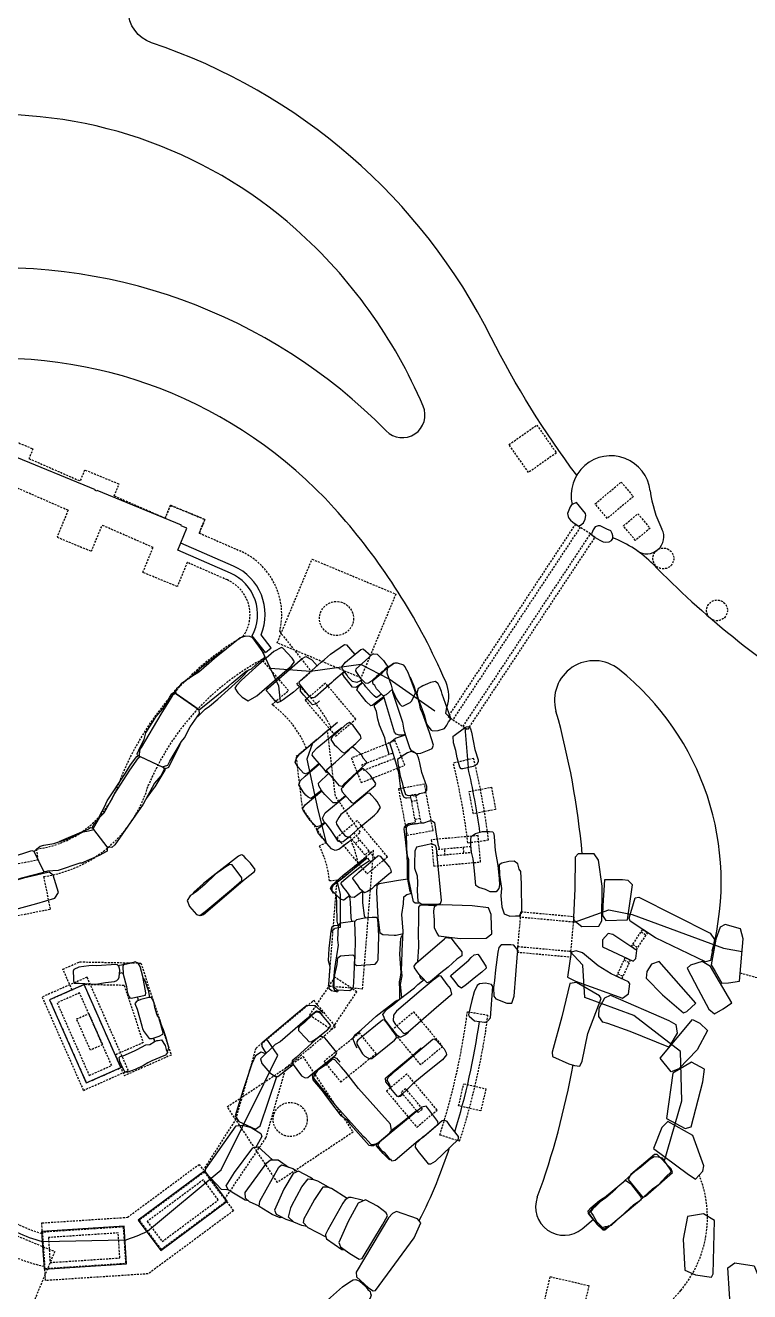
# Model space of a CAD drawing. Header units: feet. Extents: x -128 to 1593, y 35 to 1363.
# Drawn here: x 763.5 to 827.3, y 723.3 to 835 of the extents above; entities that cross this region are included whole.
import ezdxf

# ---------------------------------------------------------------- set-up
doc = ezdxf.new("R2010")
doc.units = ezdxf.units.FT
doc.header["$LTSCALE"] = 0.7
doc.header["$MEASUREMENT"] = 0
doc.linetypes.add('HIDDEN', pattern=[0.375, 0.25, -0.125])
for name, color, linetype in [('L-ARGILLITE PAVEMENT', 250, 'Continuous'), ('L-CURB', 250, 'Continuous'), ('L-FOUNDATION-PLAY', 250, 'HIDDEN'), ('L-FOUNDATION-SPREAD', 250, 'HIDDEN'), ('L-PVMT', 250, 'Continuous'), ('L-STONE', 250, 'Continuous'), ('L-WOOD', 250, 'Continuous')]:
    doc.layers.add(name, color=color, linetype=linetype)
doc.layers.add('L-NONPLOT', color=250, linetype='Continuous', plot=False)

msp = doc.modelspace()

# ---------------------------------------------------------------- linework, layer by layer
at = {"layer": 'L-ARGILLITE PAVEMENT'}
for points in [[(803.182324, 759.143887), (803.062393, 760.439789), (802.955309, 761.484672), (802.781625, 762.190503), (802.758109, 762.716169), (802.749593, 763.145285), (802.777568, 763.452123), (803.159556, 763.72689), (803.78186, 763.89663), (804.376263, 763.890422), (804.672403, 763.875528), (804.762483, 763.6889), (804.796757, 763.412118), (804.890961, 762.225636), (805.126767, 760.895452), (805.246727, 759.730438), (805.280961, 759.191913), (805.216539, 758.876489), (804.976154, 758.588885), (804.450415, 758.565082), (804.029863, 758.78161), (803.450518, 758.953044)], [(811.783174, 756.353224), (811.83027, 756.07954), (812.522385, 755.509234), (814.019506, 755.561635), (814.287812, 756.014318), (814.327851, 759.078497), (814.01106, 761.370363), (813.622359, 761.931121), (812.194785, 761.920891), (811.931649, 761.622926), (811.914848, 758.830451)], [(805.282365, 760.073485), (805.434415, 758.870365), (805.387124, 758.220509), (805.47702, 757.249011), (805.693183, 756.644308), (806.17505, 756.432463), (806.690189, 756.447646), (807.03137, 756.445551), (807.238812, 756.748124), (807.221206, 759.291405), (807.163465, 760.355137), (807.017672, 760.582421), (806.893346, 761.04563), (806.556653, 761.266398), (806.091195, 761.249051), (805.473009, 761.113255), (805.243463, 760.943738)], [(814.525527, 759.636068), (814.391551, 757.370184), (814.352411, 756.483763), (814.647616, 756.047628), (816.564461, 756.111381), (816.985052, 759.200181), (816.613658, 759.583653), (816.107902, 759.644415)], [(799.526127, 755.430198), (799.755574, 754.924734), (799.89058, 754.683026), (801.815418, 754.447987), (804.088232, 754.488767), (804.59363, 754.865743), (804.575171, 755.55005), (804.55113, 756.563545), (804.303215, 757.178724), (802.870428, 757.344195), (800.218918, 757.431938), (799.753344, 757.410748), (799.525655, 757.252195), (799.442147, 756.875068), (799.487284, 756.349506), (799.516648, 756.204439)], [(823.861936, 752.529497), (823.429416, 752.408136), (819.014111, 754.527108), (816.780568, 756.001214), (816.690334, 756.252361), (817.239621, 758.043351), (817.557211, 758.118195), (823.837337, 754.927827), (824.223295, 754.363462)], [(814.340778, 753.739242), (817.046127, 752.470185), (817.30001, 752.685258), (817.381416, 753.415182), (815.246593, 754.801584), (814.847724, 754.915605), (814.339596, 754.342986)], [(824.343435, 754.404525), (823.93743, 752.140546), (824.269029, 751.554467), (824.855721, 750.519201), (825.467049, 750.538722), (826.421677, 750.687557), (826.761772, 754.420875), (826.501587, 755.321293), (825.155577, 755.68909), (824.708108, 755.472938)], [(804.84204, 750.762841), (804.748142, 750.145751), (804.776539, 749.381883), (804.943694, 749.148185), (805.911464, 748.766628), (806.347799, 748.757274), (806.554537, 749.371705), (806.867866, 753.142183), (806.90733, 753.409951), (806.533594, 753.858342), (806.280767, 753.896285), (805.423045, 753.913635), (805.212304, 753.668907), (805.114366, 753.25569), (804.926472, 751.689826)], [(801.930876, 750.07976), (801.697853, 750.241447), (801.262288, 750.780595), (800.964126, 751.182554), (801.002756, 751.23931), (802.576381, 752.563195), (802.776873, 752.779406), (803.038948, 753.010109), (803.354102, 753.088704), (803.480866, 752.936617), (804.053063, 752.014406), (804.091689, 751.923877), (804.084418, 751.844175), (803.724523, 751.495118), (803.026485, 750.962384), (802.365896, 750.3995)], [(816.648899, 750.624457), (815.100988, 751.347572), (813.969368, 752.060361), (812.578899, 753.200263), (812.02109, 753.374796), (811.601649, 753.250028), (811.275999, 751.040017), (811.974895, 750.692925), (816.10588, 749.191079), (816.641904, 749.574838), (816.76016, 750.470774)], [(818.251405, 751.549486), (818.20566, 750.966623), (819.632673, 749.502611), (821.498803, 747.912005), (821.790997, 748.0233), (822.568535, 748.751509), (819.332954, 752.43806), (818.683306, 752.186007)], [(821.800777, 751.848686), (822.781067, 749.994076), (823.713791, 748.229752), (824.209716, 747.819985), (824.988698, 748.254287), (825.760055, 748.77754), (823.876157, 751.979039), (823.125808, 752.427276), (822.093033, 752.117054)], [(802.825997, 748.978225), (802.677153, 748.379071), (802.542773, 747.731489), (802.612434, 747.616784), (803.065343, 747.208205), (803.934738, 747.077676), (804.038436, 747.077725), (804.233925, 747.20612), (804.469378, 747.462836), (804.688411, 750.236744), (804.564123, 750.392321), (804.050453, 750.509516), (803.513815, 750.475807), (803.301304, 750.315971), (803.042866, 749.755027)], [(811.483476, 750.492699), (810.7781, 747.55646), (809.901782, 744.443781), (809.955764, 744.049331), (811.376221, 743.408318), (811.893211, 743.271617), (812.365175, 743.188936), (812.55621, 743.641127), (813.049105, 746.095846), (814.237925, 749.16724), (814.073924, 749.410448), (812.070012, 750.586854)], [(814.813885, 746.962576), (814.370627, 747.093087), (814.041301, 747.579425), (814.047797, 748.318493), (814.541955, 749.235783), (815.040849, 749.472277), (820.184184, 747.229741), (820.80946, 746.867812), (820.937906, 746.125694), (820.202173, 744.886214), (816.791933, 746.250013)], [(819.430103, 743.897344), (822.28867, 747.310481), (822.928692, 746.997609), (823.611895, 746.360972), (822.699034, 744.63866), (821.082184, 742.970413), (820.403745, 742.705132)], [(820.53918, 742.592792), (819.998289, 738.596519), (821.642346, 737.693243), (822.175095, 737.85867), (823.195378, 741.80771), (823.35532, 742.948003), (822.207727, 743.558074)], [(818.838838, 735.950264), (821.821983, 733.728385), (822.559908, 733.233955), (823.20426, 733.948762), (823.268637, 734.415597), (822.300496, 737.082028), (820.115801, 738.324338), (819.566035, 737.804715)], [(822.534791, 724.803537), (823.955046, 724.604161), (824.108029, 724.897688), (824.207864, 729.588676), (823.248818, 730.17671), (821.83039, 729.949423), (821.458998, 727.933181), (821.613315, 725.218348)], [(827.705804, 725.597375), (828.279586, 724.189838), (828.206762, 723.034214), (827.989426, 719.630367), (826.351385, 718.841981), (825.593814, 719.502363), (825.68352, 720.84652), (825.404788, 725.43124), (826.028998, 725.848575)]]:
    msp.add_lwpolyline(points, close=True, dxfattribs=at)
for points in [[(805.35839, 759.471925), (805.263544, 759.465895)], [(804.748142, 750.145751), (804.68164, 750.151003)]]:
    msp.add_lwpolyline(points, dxfattribs=at)
at = {"layer": 'L-CURB'}
msp.add_lwpolyline([(784.634106, 779.678892), (785.157576, 780.091716), (784.259851, 781.230053, 0.4086567932), (781.819931, 787.294246), (777.170289, 789.328259)], format="xyb", dxfattribs=at)
at = {"layer": 'L-FOUNDATION-PLAY'}
for p, q in [((797.493753, 766.560845), (797.985518, 766.651217)), ((798.295336, 765.040266), (797.803571, 764.949894)), ((792.565663, 762.843381), (792.949483, 763.163823)), ((793.791643, 762.15479), (793.407824, 761.834348)), ((800.479452, 761.841015), (800.434747, 762.339012)), ((802.063947, 762.493914), (802.108652, 761.995916)), ((797.116669, 742.506626), (795.325695, 741.011013)), ((799.775206, 739.323068), (797.116669, 742.506626)), ((795.325695, 741.011013), (797.984232, 737.827456)), ((797.000634, 741.215467), (796.616854, 740.894979)), ((796.616854, 740.894979), (798.100266, 739.118615)), ((798.484047, 739.439103), (797.000634, 741.215467)), ((797.984232, 737.827456), (799.775206, 739.323068)), ((798.100266, 739.118615), (798.484047, 739.439103))]:
    msp.add_line(p, q, dxfattribs=at)
for points in [[(816.004432, 794.708447), (817.073804, 793.43008), (814.772744, 791.50521), (813.703372, 792.783577)], [(818.543231, 790.635933), (817.265095, 789.566284), (816.195447, 790.844419), (817.473582, 791.914068)], [(788.149971, 775.46774), (790.827204, 772.299889), (792.609342, 773.806019), (789.932109, 776.973871)], [(796.065378, 771.9061), (792.212664, 770.370049), (793.076801, 768.202629), (796.929514, 769.73868)], [(796.368794, 767.647869), (797.118453, 763.568547), (799.413356, 763.990282), (798.663698, 768.069604)], [(797.407881, 767.074844), (797.863879, 764.572682), (798.355644, 764.663054), (797.899646, 767.165216)], [(802.968455, 765.460671), (802.592353, 767.42499), (804.556671, 767.801092), (804.932773, 765.836773)], [(790.94412, 763.350628), (793.602267, 760.166746), (795.393424, 761.66214), (792.735276, 764.846022)], [(792.063521, 763.447153), (793.925121, 761.212887), (794.302345, 761.541242), (792.447341, 763.767595)], [(803.392963, 763.53377), (799.261942, 763.16293), (799.470565, 760.838942), (803.601586, 761.209782)], [(802.765197, 762.557727), (799.730725, 762.282637), (799.77543, 761.78464), (802.813719, 762.060074)], [(818.312831, 754.990882), (817.300567, 753.462343), (816.883693, 753.738415), (817.895957, 755.266954)], [(816.816911, 752.569486), (816.040955, 750.908461), (815.587948, 751.120086), (816.363905, 752.78111)], [(790.750979, 751.053167), (788.534326, 747.721374), (790.476998, 746.428907), (792.693651, 749.7607)], [(769.067038, 747.834903), (770.280077, 745.091085), (769.213037, 744.619348), (767.999998, 747.363166)], [(797.695351, 747.995614), (800.256398, 744.922987), (798.336006, 743.322332), (795.774959, 746.39496)], [(792.932034, 746.128148), (789.811112, 743.623305), (791.271613, 741.803585), (794.392536, 744.308429)], [(801.670042, 739.70897), (802.124651, 741.656617), (804.072298, 741.202008), (803.617689, 739.254361)], [(808.951031, 721.230987), (809.739806, 724.640948), (813.149767, 723.852172), (812.360992, 720.442211)]]:
    msp.add_lwpolyline(points, close=True, dxfattribs=at)
for points in [[(793.105184, 769.758864), (795.883674, 770.826637)], [(793.284546, 769.292142), (796.053174, 770.356125)], [(817.757921, 755.058517), (818.174795, 754.782445)], [(817.021729, 753.946852), (817.438603, 753.67078)], [(816.258092, 752.554607), (816.711099, 752.342982)], [(815.69376, 751.346589), (816.146767, 751.134965)]]:
    msp.add_lwpolyline(points, dxfattribs=at)
for centre in [(819.711831, 787.976149), (824.441404, 783.395518)]:
    msp.add_circle(centre, 0.916667, dxfattribs=at)
at = {"layer": 'L-FOUNDATION-SPREAD'}
for p, q in [((811.968464, 791.006842), (800.738126, 774.026472)), ((812.385506, 790.731022), (801.155168, 773.750652)), ((813.288142, 790.131977), (812.385506, 790.731022)), ((802.058755, 773.153045), (813.288142, 790.131977)), ((802.475797, 772.877225), (813.705184, 789.856158)), ((801.155165, 773.750654), (802.058755, 773.153045)), ((802.992325, 770.331679), (801.203617, 769.928281)), ((802.4864, 762.908022), (804.303795, 763.15007)), ((764.454294, 762.351731), (764.562665, 761.408547)), ((806.821869, 753.261213), (811.540173, 752.832822)), ((766.791634, 751.749101), (768.261833, 752.399074)), ((767.600327, 749.919889), (766.791634, 751.749101)), ((768.261833, 752.399074), (773.655017, 752.29595)), ((826.489373, 751.430673), (830.848471, 750.218371)), ((768.66591, 750.390982), (767.600327, 749.919889)), ((772.199972, 750.323406), (768.66591, 750.390982)), ((771.90068, 743.074134), (768.66591, 750.390982)), ((802.441605, 748.008011), (804.251853, 747.71107)), ((801.757149, 736.585044), (800.006689, 737.130392))]:
    msp.add_line(p, q, dxfattribs=at)
for points in [[(806.106973, 798.012007), (808.56161, 799.736755), (810.286358, 797.282118), (807.831721, 795.55737)], [(793.056114, 777.447219), (785.672276, 780.526007), (788.751065, 787.909845), (796.134902, 784.831056)], [(768.596864, 741.066837), (772.560157, 742.819004), (768.92104, 751.050458), (764.957747, 749.298291)], [(771.90068, 743.074134), (768.66591, 750.390982), (765.617223, 749.043161), (768.851994, 741.726313)], [(771.08877, 743.261873), (768.258346, 749.664115), (766.2767, 748.788031), (769.107124, 742.385789)], [(792.368516, 737.382058), (785.702652, 732.958682), (781.279276, 739.624546), (787.94514, 744.047922)], [(775.428971, 727.038046), (781.187926, 731.30367), (779.278316, 733.881807), (773.51936, 729.616183)], [(775.533157, 727.737435), (780.488537, 731.407856), (779.17413, 733.182418), (774.21875, 729.511997)], [(762.986852, 719.473913), (755.603015, 722.552702), (758.681803, 729.93654), (766.065641, 726.857751)], [(765.189027, 725.357572), (772.34044, 725.82491), (772.131224, 729.026414), (764.979811, 728.559076)], [(765.655358, 725.889112), (771.808899, 726.29124), (771.664893, 728.494873), (765.511352, 728.092745)]]:
    msp.add_lwpolyline(points, close=True, dxfattribs=at)
for points in [[(760.494052, 797.373956), (761.116895, 798.888648), (764.151215, 797.640935), (763.796937, 796.779364)], [(763.796937, 796.779364), (768.30677, 794.806512)], [(771.313325, 793.491277), (771.737016, 794.521652), (768.702695, 795.769365), (768.30677, 794.806512)], [(767.241659, 792.216264), (762.731826, 794.189116)], [(771.313325, 793.491277), (775.802057, 791.527656)], [(767.241659, 792.216264), (766.269654, 789.85244), (769.303974, 788.604727), (770.248215, 790.901029)], [(778.808612, 790.212421), (779.30152, 791.411125), (776.2672, 792.658838), (775.802057, 791.527656)], [(775.802057, 791.527656), (776.2672, 792.658838), (779.30152, 791.411125), (778.808612, 790.212421)], [(774.736946, 788.937408), (770.248215, 790.901029)], [(811.968476, 791.00686), (812.385503, 790.731024)], [(813.288188, 790.132047), (813.705215, 789.856211)], [(777.743502, 787.622173), (776.868479, 785.494201), (773.834159, 786.741914), (774.736946, 788.937408)], [(786.668653, 776.318293), (784.33214, 779.072292)], [(787.365562, 776.89917), (788.679496, 777.994339)], [(785.205185, 775.098488), (786.668653, 776.318293)], [(800.738126, 774.026472), (801.155153, 773.750635)], [(790.43695, 773.063512), (787.363426, 770.501717)], [(793.005045, 763.837697), (790.807699, 767.003595), (790.10886, 772.790048)], [(802.058767, 773.153063), (802.475794, 772.877227)], [(789.996807, 762.91048), (787.918614, 765.904704), (787.363426, 770.501717)], [(792.179049, 763.149226), (793.005045, 763.837697)], [(789.996807, 762.91048), (789.400893, 762.611596)], [(790.950551, 759.554103), (794.173127, 762.240132)], [(793.202247, 750.005199), (794.173127, 762.240132)], [(765.091768, 759.914136), (765.667501, 757.025309), (761.581196, 756.210923), (760.698798, 760.638493), (764.562665, 761.408547)], [(790.211648, 750.242512), (790.950551, 759.554103)], [(791.0037, 759.601129), (790.282977, 759.533677)], [(811.570139, 753.330412), (811.803493, 755.900575), (807.101465, 756.330103), (806.867086, 753.759164), (811.570296, 753.332143)], [(807.101465, 756.330103), (807.146683, 756.828054), (811.848711, 756.398526)], [(811.803493, 755.900575), (811.848711, 756.398526)], [(806.867086, 753.759164), (806.821869, 753.261213)], [(811.570296, 753.332143), (811.525078, 752.834192)], [(773.655017, 752.29595), (776.333092, 744.182446), (772.205025, 742.357432)], [(772.199972, 750.323406), (773.865287, 745.278166), (771.396333, 744.186644)], [(793.202247, 750.005199), (790.211648, 750.242512)], [(782.050479, 738.556882), (783.811547, 744.781265), (788.88609, 749.010916)], [(788.88609, 749.010916), (790.808418, 746.704594)], [(784.695173, 736.884846), (786.445483, 743.071209), (790.807617, 746.704268)], [(771.406796, 744.19127), (772.205025, 742.357432)], [(782.050479, 738.556882), (779.155753, 734.047277)], [(781.056456, 731.481166), (784.699757, 736.901048)], [(764.988786, 728.421747), (764.926149, 729.380241), (772.485145, 729.874215), (778.788512, 734.543083), (779.155753, 734.047277)], [(781.056456, 731.481166), (781.82033, 730.449871), (774.312721, 724.88903), (765.258312, 724.297333)], [(765.258312, 724.297333), (765.177171, 725.538999)]]:
    msp.add_lwpolyline(points, dxfattribs=at)
for points in [[(778.808612, 790.212421), (782.407746, 788.637959, -0.3664325587), (785.897487, 781.521993), (788.679496, 777.994339)], [(782.670123, 781.092673, 0.4752139394), (781.285551, 786.072683), (777.743502, 787.622173)], [(815.890898, 718.904122, -0.2496539515), (817.080277, 720.360136, 0.0521486942), (819.087841, 721.458959, 0.0667228005), (821.249945, 723.426232, 0.1792212852), (823.596288, 729.963661)]]:
    msp.add_lwpolyline(points, format="xyb", dxfattribs=at)
for centre in [(790.903611, 782.678594, 5), (786.823857, 738.503355, 5)]:
    msp.add_circle(centre, 1.5, dxfattribs=at)
for centre, radius, start, end in [((795.566225, 759.059157), 25.530086, 120.34021595, 157.76810292), ((794.855722, 759.4971), 22.207081, 118.25271973, 158.09159568), ((779.666226, 767.586428), 12.083333, 26.95405947, 50.41766252), ((779.666226, 767.586428), 9.333333, 23.06780855, 53.59707908), ((742.844612, 755.637252), 60.083333, 6.95047859, 13.75988462), ((742.844612, 755.637252), 61.916667, 6.96930363, 13.72876457), ((763.447845, 771.111102), 8.817002, 276.55452295, 344.25547643), ((763.447845, 771.111102), 11.317002, 278.35241525, 344.25547643), ((781.654018, 758.726105), 11.416667, 12.05897581, 22.79447164), ((781.654018, 758.726105), 8.666667, 5.34665671, 26.63632194), ((742.844612, 755.637252), 60.083333, 342.06006106, 352.70502238), ((742.844612, 755.637252), 61.916667, 342.0788862, 352.64517298), ((813.596797, 729.862793), 10, 0.57794177, 21.86158189), ((768.399246, 740.274167), 12.333333, 231.0361606, 253.94715501), ((768.399246, 740.274167), 15.083333, 240.03031826, 257.66552264)]:
    msp.add_arc(centre, radius, start, end, dxfattribs=at)
at = {"layer": 'L-NONPLOT'}
for points in [[(784.366461, 779.795791), (785.779644, 776.734989), (785.953455, 775.362722)], [(799.584951, 774.495721), (795.535743, 777.337914), (793.048217, 778.618131), (788.61723, 777.996393), (785.073053, 778.26539)], [(800.955368, 773.882794), (800.533057, 774.289507), (800.629086, 774.853651)], [(802.207101, 773.05488), (802.497779, 769.531932)], [(788.789191, 771.681731), (788.290718, 770.283248), (789.263703, 765.804982), (789.996807, 762.91048)], [(790.389204, 754.981367), (790.797317, 755.372802), (791.258809, 755.446264), (791.268526, 758.34387), (790.950551, 759.554103)], [(811.887744, 755.894147), (814.907453, 756.979691), (816.979376, 756.568867), (825.018317, 753.612918), (826.660685, 753.311208)], [(811.446849, 753.378732), (812.609972, 752.100948)], [(819.783557, 734.77942), (821.330813, 740.148768), (821.230233, 744.500036), (817.126494, 747.681826), (812.79132, 749.249634), (812.609972, 752.100948)], [(774.230886, 728.655562), (780.730258, 734.057155), (784.489788, 741.658989), (785.731218, 744.169182), (784.770374, 745.594068)], [(816.619679, 733.203407), (817.65743, 731.924241), (817.907969, 731.610989), (818.12641, 731.741079), (820.512523, 733.832041), (820.391351, 734.139841), (819.175764, 735.418999), (818.946728, 735.416614), (816.836251, 733.657522), (816.619679, 733.203407)], [(813.134515, 730.19991), (813.837237, 729.283981), (814.385757, 728.761142), (814.551903, 728.76683), (817.784415, 731.461141), (817.74619, 731.666463), (816.94929, 732.747888), (816.367834, 733.126571), (813.527454, 730.759103), (813.167947, 730.336116), (813.134515, 730.19991)], [(772.208444, 727.844766), (765.034836, 727.717068)]]:
    msp.add_lwpolyline(points, dxfattribs=at)
at = {"layer": 'L-PVMT'}
msp.add_line((812.554072, 728.870403), (813.547085, 729.697213), dxfattribs=at)
for points in [[(812.07484, 795.311842, -0.0447654232), (804.546366, 807.465273, 0.1980654562), (774.602173, 833.443509, -0.7239205302), (774.635987, 839.143342, 0.2803899143), (842.602873, 917.83627, 0.2396183856), (830.365168, 956.746506, -0.2798000041), (825.643984, 976.96134)], [(800.629086, 774.853651, 0.1888864352), (800.556621, 777.041005, 0.007927008), (799.828827, 778.660527, 0.0740365946), (790.707194, 792.402465, 0.2394344145), (756.887248, 805.402245, 0.150212501), (729.841126, 793.927608, 0.183419218), (720.164095, 776.568345)], [(784.634106, 779.678892), (783.481288, 781.140693, 0.4367642076), (781.552741, 786.683465), (776.913292, 788.713018)], [(772.084778, 751.375144, 0.3495889757), (771.780114, 751.363881)], [(773.424629, 748.985216, 0.2948822899), (773.308847, 749.297206)], [(774.858144, 745.35463, 0.3269112327), (774.737844, 745.679645)]]:
    msp.add_lwpolyline(points, format="xyb", dxfattribs=at)
for points in [[(776.913292, 788.713018), (777.708508, 790.646907), (777.218969, 790.848205), (777.240439, 790.900418), (769.806354, 793.957316), (769.784884, 793.905103), (769.644802, 793.962705), (769.666272, 794.014918), (762.232187, 797.071815), (762.220069, 797.042294), (762.053163, 797.110925), (762.04383, 797.088227), (761.792589, 797.191537), (761.79202, 797.412611), (753.506271, 797.400729), (753.50644, 797.334823), (753.481834, 797.33476), (753.48706, 795.305235)], [(807.101465, 756.330103), (807.123903, 756.580518)], [(811.803584, 755.900567), (811.821479, 756.130625)], [(806.867086, 753.759164), (806.840975, 753.48956)], [(811.569342, 753.330486), (811.559963, 753.229741)]]:
    msp.add_lwpolyline(points, dxfattribs=at)
for centre, radius, start, end in [((760.729222, 787.129938), 40, 48.34515081, 94.26480581), ((758.070654, 784.141289), 44, 23.10273634, 48.34515081), ((761.001945, 765.614442), 48, 44.43799814, 95.90431367), ((796.70237, 800.621293), 2, 224.43799814, 23.10273634), ((815.08411, 793.524584), 3.5, 6.85056585, 193.01985855), ((828.487729, 795.134868), 10, 186.85056591, 207.16496255), ((811.65606, 780.467078), 10, 44.32140031, 68.90968862), ((818.256228, 789.884497), 1.5, 234.9754338, 27.16496255), ((876.117451, 843.446493), 80.120351, 224.33529383, 237.90369897), ((813.621159, 775.459726), 3.5, 51.32741133, 195.64603017), ((800.81134, 759.454772), 24, 345.32703119, 51.32741132), ((742.844612, 755.637252), 70, 5.15232216, 15.64603017), ((742.844612, 755.637252), 61.25, 7.68852049, 13.1118012), ((742.844612, 755.637252), 61.25, 342.69581089, 352.02800068), ((742.844612, 755.637252), 70, 339.95864219, 349.85657158), ((742.844612, 755.637252), 61.25, 338.17441087, 341.3283039), ((767.213009, 745.877962), 35, 332.2467436, 338.17441087), ((810.95441, 730.791622), 2.5, 159.95864219, 309.78172244), ((768.399246, 740.274167), 13, 233.52009833, 254.70995234), ((768.399246, 740.274167), 13, 287.32177651, 296.37338606)]:
    msp.add_arc(centre, radius, start, end, dxfattribs=at)
at = {"layer": 'L-STONE'}
for points in [[(812.860091, 791.923024), (812.061259, 792.891741), (811.725949, 792.770625), (811.604753, 792.689881), (811.495677, 792.520318), (811.269443, 791.930884), (811.334082, 791.668466), (811.382559, 791.5312), (811.53457, 791.355254), (811.737769, 791.16445), (812.120933, 790.894932), (812.210155, 790.848236), (812.420419, 790.907044), (812.663509, 791.106978), (812.81864, 791.423495), (812.876815, 791.759392)], [(813.387203, 790.157697), (813.44687, 790.026652), (813.694368, 789.805459), (814.123589, 789.594997), (814.405869, 789.430454), (814.650385, 789.406419), (814.934987, 789.450483), (815.151444, 789.566652), (815.255664, 789.726885), (815.251656, 789.959223), (815.21558, 790.159515), (815.087308, 790.395859), (814.742581, 790.564103), (814.390036, 790.738639), (814.137766, 790.841508), (813.96646, 790.842587), (813.697893, 790.754459), (813.514282, 790.499026), (813.457684, 790.35882)], [(778.791989, 774.619095), (781.372351, 776.695963), (781.674603, 776.972369), (782.932858, 778.032484), (783.414968, 778.239096), (784.082432, 778.854719), (784.591928, 779.277983), (784.486975, 779.629227), (783.523317, 780.961105), (783.258422, 781.104489), (782.922734, 781.123159), (782.408785, 780.975578), (780.163538, 779.135649), (779.652084, 778.696909), (778.761884, 777.93635), (778.147958, 777.557671), (777.225027, 776.911289), (777.019554, 776.654156), (776.792917, 776.478293), (776.74043, 776.311945), (776.704515, 776.214281), (776.78564, 776.034657)], [(782.52023, 777.2319), (782.09762, 776.770656), (781.932409, 776.523954), (782.204737, 776.11873), (782.575724, 775.752135), (783.105439, 775.430654), (783.881933, 775.85987), (786.554831, 778.174928), (786.919378, 778.485931), (787.189683, 778.84204), (786.994568, 779.180813), (786.186422, 780.048067), (786.051327, 780.131649), (785.383899, 779.778532), (783.779452, 778.390464)], [(795.004776, 778.040637), (794.930607, 777.994864), (794.604772, 777.715523), (794.419168, 777.571342), (793.901471, 777.090416), (793.721138, 776.979007), (793.6055, 776.931767), (793.46301, 776.987761), (793.043142, 777.390687), (792.682138, 777.904807), (792.604853, 778.064132), (792.624378, 778.251296), (793.472057, 778.984966), (794.103745, 779.557758), (794.201045, 779.571796), (794.495296, 779.544719), (795.035339, 778.966896), (795.275239, 778.630898), (795.381443, 778.553225), (795.404575, 778.497026), (795.387162, 778.436148), (795.257351, 778.304542)], [(795.851398, 776.317007), (795.94487, 776.082369), (796.16513, 775.626108), (796.296455, 775.401741), (796.494841, 775.121976), (796.626189, 774.98108), (796.741151, 774.951713), (796.870484, 774.99692), (797.406981, 775.263257), (797.545237, 775.406318), (797.868334, 776.120742), (797.77669, 776.406006), (797.212583, 777.926157), (797.109291, 778.125208), (796.923237, 778.456988), (796.829516, 778.55274), (796.293077, 778.745465), (796.057691, 778.743997), (795.931109, 778.687173), (795.379511, 778.276114), (795.347965, 777.888151), (795.723522, 776.787677)], [(798.456755, 774.648775), (798.638586, 774.170751), (798.846264, 773.403754), (798.929508, 773.229594), (799.03571, 773.09541), (799.237476, 772.840483), (799.381455, 772.768943), (799.860128, 772.798632), (800.422477, 772.97094), (800.627267, 773.26395), (800.765247, 773.55865), (800.941463, 773.763591), (800.962498, 773.94391), (800.209261, 775.999182), (800.145033, 776.23204), (799.995054, 776.66982), (799.866832, 776.928404), (799.621965, 777.127413), (799.20168, 777.023895), (798.932389, 776.908959), (798.499793, 776.752069), (798.358828, 776.640499), (798.110661, 776.511046), (797.977404, 776.100061), (798.076867, 775.686281)], [(775.550414, 769.585156), (776.05019, 769.756975), (776.216798, 770.10149), (777.256735, 771.820056), (777.4947, 772.161805), (778.008619, 773.123889), (778.843018, 774.288041), (778.791989, 774.619095), (776.78564, 776.034657), (776.641961, 776.066902), (776.413637, 775.862223), (776.022425, 775.183608), (775.410482, 774.254061), (773.684273, 771.291138), (773.559478, 771.143391), (773.511825, 770.714591), (773.522967, 770.559855), (773.60778, 770.513613)], [(790.415876, 772.022139), (790.703584, 771.552583), (790.94009, 771.367223), (791.349931, 770.957497), (791.560912, 770.819168), (791.661711, 770.862197), (792.606676, 771.663497), (792.835189, 771.881284), (793.074537, 772.130321), (793.00737, 772.374869), (792.37183, 773.252157), (792.178335, 773.41873), (792.043924, 773.497952), (791.810055, 773.38498), (790.539943, 772.274881)], [(803.283603, 769.789792), (802.959143, 769.630759), (802.041713, 769.434239), (801.9069, 769.42213), (801.774299, 769.567845), (801.533315, 770.391899), (801.428207, 771.039561), (801.216783, 771.721163), (801.201544, 772.287752), (801.268411, 772.354634), (802.194695, 773.048715), (802.360214, 773.130972), (802.581619, 773.159553), (802.714212, 772.94698), (802.801842, 772.641246), (803.107377, 771.124577), (803.394378, 770.205194), (803.382294, 770.072586)], [(769.510941, 764.083495), (769.496903, 764.202074), (770.05724, 765.164611), (770.43079, 765.550394), (771.372671, 767.252215), (772.680369, 769.31234), (773.446541, 770.404799), (773.60778, 770.513613), (775.667098, 769.529388), (775.714879, 769.381037), (775.421187, 768.799607), (774.857835, 768.149692), (773.869266, 766.302141), (771.378538, 762.719236), (771.101654, 762.488683), (770.852684, 762.516113), (770.684234, 762.529119)], [(793.035547, 769.464034), (791.561309, 768.075143), (791.479159, 767.995243), (791.362097, 767.874796), (791.160718, 767.924231), (790.715244, 768.44498), (790.03466, 769.261513), (790.061652, 769.352636), (790.814543, 770.014477), (791.950043, 771.040974), (792.157111, 771.259317), (792.358538, 771.347153), (792.509284, 771.221193), (793.065029, 770.677999), (793.260747, 770.36081), (793.513859, 770.057138), (793.544205, 769.910878)], [(796.321346, 769.917848), (796.331728, 769.732073), (796.460617, 769.132298), (796.513172, 768.774808), (796.680887, 768.212344), (796.744433, 767.908589), (796.872661, 767.513859), (796.998404, 767.171165), (797.213355, 767.060495), (797.56353, 767.086466), (797.718141, 767.048133), (797.927624, 767.077812), (798.23364, 767.232564), (798.649303, 767.322633), (798.759011, 767.391778), (798.875285, 767.533286), (798.880815, 767.861152), (798.422628, 769.106725), (798.245118, 769.962005), (798.193588, 770.197738), (798.091885, 770.475571), (797.980208, 770.708733), (797.814244, 770.840196), (797.475698, 770.953728), (797.152144, 770.84064), (796.685696, 770.534933), (796.561739, 770.442762), (796.295084, 770.230364)], [(791.582702, 767.952998), (791.428511, 767.767301), (791.323841, 767.645755), (791.405931, 767.382517), (792.073029, 766.62335), (792.196775, 766.474886), (792.371182, 766.402969), (792.427426, 766.404099), (793.986057, 767.691795), (794.297776, 767.963043), (794.382181, 768.136323), (793.901863, 768.822439), (793.638622, 769.083366), (793.277502, 769.434246), (793.189723, 769.429707), (792.59105, 768.953586)], [(791.287843, 763.951051), (791.361475, 763.871139), (791.604004, 763.571736), (791.735339, 763.490473), (791.845826, 763.434222), (792.071006, 763.452373), (793.055994, 764.322812), (794.246724, 765.336485), (794.416329, 765.506104), (794.52407, 765.588848), (794.778523, 766.012861), (794.488106, 766.547841), (794.346363, 766.726383), (793.973893, 767.122347), (793.869663, 767.247397), (793.613221, 767.266753), (791.883796, 765.839407), (791.290863, 765.380506), (791.114991, 765.142099), (790.86634, 764.712473), (790.903857, 764.531818)], [(798.0088, 758.676167), (798.081473, 757.760366), (798.151675, 757.67614), (798.425496, 757.47613), (799.515672, 757.47478), (799.758638, 757.499941), (800.071232, 757.545995), (800.157282, 757.804622), (799.778932, 761.757465), (799.715328, 762.436892), (799.638116, 762.658035), (799.289319, 762.794683), (798.783725, 762.694454), (797.958598, 762.506317), (797.809287, 762.149904), (797.775755, 761.033512), (797.791465, 760.671903), (798.000257, 759.9716), (798.042283, 759.364278)], [(765.08972, 760.401975), (765.086772, 760.271825), (763.133865, 759.766724), (760.931054, 759.073488), (760.85281, 759.200264), (760.466381, 759.860141), (760.161077, 760.49084), (760.541371, 761.020548), (761.317311, 761.404265), (762.16359, 761.611851), (764.053405, 762.212427), (764.221986, 762.168859)], [(795.520433, 760.137433), (794.235724, 759.045409), (794.013588, 758.85318), (793.629257, 758.617748), (793.36188, 758.479797), (793.002691, 758.817291), (792.821043, 759.111698), (792.337992, 759.742205), (792.356104, 759.81392), (792.879727, 760.30698), (794.539762, 761.747225), (794.609373, 761.791092), (794.748601, 761.709012), (795.568581, 760.750748), (795.661123, 760.580215), (795.709139, 760.34426), (795.653415, 760.241196)], [(780.246417, 760.136336), (779.284745, 759.223727), (778.528006, 758.565207), (778.019083, 758.226104), (777.735634, 757.800014), (777.935997, 757.286292), (778.551471, 756.563777), (778.865663, 756.487594), (779.325301, 756.842075), (781.634874, 758.794103), (781.880729, 758.999024), (782.555979, 759.57806), (782.547799, 759.821073), (781.709957, 760.942643), (781.490993, 760.975459), (781.240057, 760.847661)], [(794.574286, 752.581677), (794.62705, 754.720696), (794.549649, 756.180922), (794.390213, 756.316183), (794.052978, 756.31492), (793.365875, 756.243545), (792.680889, 756.095627), (792.49504, 755.940721), (792.543993, 754.223504), (792.515042, 753.054431), (792.491404, 752.236558), (792.664411, 752.070558), (794.297923, 752.201229), (794.479598, 752.407668)], [(800.114463, 751.44642), (799.197377, 750.670447), (798.903486, 750.564419), (798.463897, 751.008432), (798.187156, 751.298759), (797.785168, 751.878312), (797.747594, 752.020657), (797.9242, 752.295213), (800.417976, 754.431672), (800.547863, 754.539934), (801.015991, 754.478614), (801.258547, 754.159793), (801.942969, 753.283082), (801.961136, 752.927741), (801.523685, 752.632589), (800.733035, 751.927269)], [(790.688531, 750.172123), (790.701218, 750.929826), (790.752793, 751.260288), (790.952582, 752.17821), (791.035127, 752.740679), (791.251506, 752.922516), (792.351366, 753.010785), (792.477047, 752.882726), (792.425013, 751.193459), (792.387894, 750.152892), (792.320868, 750.022285), (792.089251, 749.855107), (790.979109, 749.910862)], [(767.714575, 750.955714), (767.714473, 750.732135), (767.789979, 750.526339), (768.233761, 750.512344), (769.702031, 750.421334), (770.54903, 750.580271), (771.327091, 750.672154), (771.543316, 750.746814), (771.700514, 750.901615), (771.760544, 751.062232), (771.799379, 751.660828), (771.772014, 751.820371), (771.706912, 752.025231), (771.571911, 752.152645), (771.446315, 752.153526), (769.782575, 752.052817), (769.408676, 752.086673), (769.081025, 752.053498), (768.180206, 751.936082), (767.753377, 751.733876), (767.686294, 751.572397)], [(772.141075, 752.137279), (772.070219, 751.985929), (772.086495, 751.303103), (772.382448, 750.230528), (772.446514, 749.757793), (772.570609, 749.402271), (772.690053, 749.224542), (772.817998, 749.197324), (774.077673, 749.453653), (774.107817, 749.670012), (773.821148, 751.104354), (773.611495, 751.999514), (773.433405, 752.290347), (773.163644, 752.3938), (772.826473, 752.299517)], [(796.205116, 748.042068), (795.942716, 747.701223), (795.902745, 747.185252), (796.109857, 746.886725), (796.480979, 746.473414), (796.784023, 746.151585), (796.877307, 746.095812), (797.190719, 746.20039), (799.486368, 748.200859), (800.964663, 749.464518), (801.077693, 749.558729), (800.961335, 750.053565), (800.661706, 750.413046), (800.128882, 751.14308), (799.950781, 751.168688), (799.432163, 750.78074), (798.37011, 749.916232)], [(773.304818, 748.931427), (773.139522, 748.717321), (773.335658, 748.241455), (773.748461, 746.772487), (773.805691, 746.486197), (773.953036, 746.217774), (774.399804, 745.635919), (774.645789, 745.650113), (775.278609, 745.85313), (775.592209, 746.038171), (775.62134, 746.129248), (775.240434, 747.491225), (775.098703, 747.707068), (774.882884, 748.366915), (774.839791, 748.750855), (774.699969, 749.101895), (774.59484, 749.262365), (774.349815, 749.258522), (773.65221, 749.087388)], [(788.11124, 747.077919), (787.622284, 746.670371), (787.545723, 746.581461), (787.544456, 746.341981), (788.240633, 745.642326), (788.462814, 745.375764), (788.671449, 745.336336), (789.136922, 745.63647), (790.148191, 746.441721), (790.399588, 746.765729), (790.253937, 746.970593), (789.512777, 747.841963), (789.290574, 747.957904), (789.096617, 747.974526), (788.829906, 747.752221)], [(793.078955, 745.730657), (792.796298, 745.495062), (792.705254, 745.343007), (792.697742, 745.130011), (793.209312, 744.294188), (793.404117, 744.086599), (793.656736, 743.927197), (793.856896, 743.843769), (794.020721, 743.882375), (796.006866, 745.483439), (796.198545, 745.6976), (796.165378, 745.920236), (795.609905, 746.665052), (795.373384, 747.001077), (795.133617, 747.301774), (794.964474, 747.269604), (794.797444, 747.130384)], [(772.437368, 742.657065), (772.260844, 742.713402), (772.184428, 742.8162), (772.076167, 743.012672), (771.792374, 743.608543), (771.749661, 743.970644), (771.837948, 744.053484), (772.090938, 744.116365), (773.093793, 744.545294), (773.333138, 744.680054), (774.100313, 745.069767), (774.453385, 745.123591), (774.841984, 745.345748), (775.067294, 745.469592), (775.171406, 745.472335), (775.465319, 745.519882), (775.799188, 745.030499), (775.893768, 744.683874), (775.99927, 744.401848), (775.831783, 744.169757), (775.335853, 743.953828), (774.627835, 743.659667), (774.269276, 743.49029), (773.880677, 743.268133), (773.171756, 742.908471)], [(788.37878, 744.895576), (788.0833, 744.649293), (787.343317, 743.981181), (786.989877, 743.665476), (786.999934, 743.468544), (787.822298, 742.359134), (788.140432, 742.162317), (788.369543, 742.194576), (788.777148, 742.548321), (790.820411, 744.1845), (790.929052, 744.377701), (790.900012, 744.443335), (790.044188, 745.500906), (789.848531, 745.735646), (789.583421, 745.822658), (789.428124, 745.808714), (789.082137, 745.54599)], [(797.124224, 741.137128), (796.669259, 740.702261), (796.471896, 740.568778), (796.27062, 740.534468), (796.120689, 740.705304), (795.682174, 741.245538), (795.564691, 741.622762), (795.378064, 741.957091), (795.459538, 742.202332), (796.174709, 742.847777), (797.318525, 743.816054), (799.399367, 745.580591), (799.499411, 745.607017), (799.645486, 745.521732), (800.381211, 744.74424), (800.573075, 744.366033), (800.586448, 744.190086), (800.255925, 743.752785), (798.813506, 742.619698), (797.631926, 741.653872)], [(788.895796, 742.353069), (788.878554, 742.136576), (790.666064, 739.899739), (793.224971, 737.048259), (793.38693, 736.90216), (793.945868, 736.303888), (794.188838, 736.325701), (794.501545, 736.383419), (795.593512, 737.312596), (795.754953, 737.529601), (795.674652, 738.08617), (792.838565, 741.223671), (791.722745, 742.682909), (791.357377, 743.121262), (790.76882, 743.755069), (790.565355, 743.806331), (790.103039, 743.420989), (789.33058, 742.877531), (789.237708, 742.820214)], [(795.275449, 735.371077), (795.452258, 735.163774), (795.785077, 734.859654), (796.087181, 734.904863), (798.110054, 736.660462), (798.594479, 736.996624), (799.867609, 738.093574), (799.831596, 738.335228), (798.953851, 739.505587), (798.800297, 739.675018), (798.423429, 739.573492), (794.695742, 736.503433), (794.534916, 736.280909), (794.589891, 736.144551), (794.842418, 735.79552), (795.095157, 735.623368)], [(798.203379, 736.655034), (797.858625, 736.36768), (797.85281, 736.070892), (798.103607, 735.676553), (798.982375, 734.598872), (799.216002, 734.598967), (799.631881, 734.835728), (801.615047, 736.744607), (801.664557, 736.837357), (801.657213, 736.996758), (800.885667, 737.969174), (800.652092, 738.319476), (800.449128, 738.422789), (800.221245, 738.369108), (799.524914, 737.756539), (798.689793, 737.060547), (798.546139, 736.999202)], [(813.48734, 730.62403), (813.301182, 730.345018), (813.524594, 730.034342), (813.824482, 729.512344), (814.356043, 728.99045), (814.60479, 729.062699), (814.787074, 729.098836), (815.132674, 729.193912), (817.104882, 730.990554), (817.610025, 731.334393), (818.749487, 732.399937), (819.423631, 732.865341), (819.588865, 733.060963), (819.962981, 733.469288), (820.401679, 733.892844), (820.327684, 734.120648), (819.646202, 735.077243), (819.243677, 735.166314), (818.91141, 735.217448), (818.544908, 735.008465), (818.37209, 734.845121), (817.716815, 734.294641), (817.192806, 733.920067), (815.690625, 732.57151), (815.225333, 732.087189), (814.642317, 731.581944), (814.137175, 731.238104), (813.928272, 731.025383), (813.782673, 730.891648)], [(792.817261, 731.112928), (791.930598, 729.490555), (791.119928, 727.639028), (791.247799, 727.285636), (792.08999, 726.677194), (792.909097, 726.176149), (793.173439, 726.249038), (794.96893, 729.219523), (795.404673, 730.012197), (795.294299, 730.25489), (794.529544, 730.844909), (793.448301, 731.409655)], [(792.66137, 724.632486), (793.722114, 723.644797), (794.140071, 723.405525), (794.332105, 723.431625), (797.756537, 728.058688), (798.347305, 729.39028), (798.041423, 729.750916), (796.205198, 730.385918), (795.839109, 730.211165), (795.480004, 729.831231), (794.108793, 727.509612), (792.647047, 725.027165)], [(793.868035, 722.74032), (793.496677, 722.257324), (792.809178, 721.721578), (792.020133, 721.093431), (790.936053, 720.187193), (790.083884, 719.423999), (789.078022, 718.627932), (788.227225, 718.053093), (788.035697, 718.054115), (786.934134, 719.734636), (787.019642, 720.171201), (787.741447, 720.778025), (790.120934, 722.567399), (791.423203, 723.746396), (792.07914, 724.19063), (792.370057, 724.354108), (792.593735, 724.402974), (792.949148, 724.249269), (793.43767, 723.830801), (793.661348, 723.517172), (793.871302, 723.328816), (793.905609, 723.14668), (793.945404, 723.011633)]]:
    msp.add_lwpolyline(points, close=True, dxfattribs=at)
for points in [[(777.884668, 777.373274), (778.776674, 778.14225), (779.127298, 778.465478), (780.314841, 779.439808), (780.786655, 779.79434), (781.055694, 779.871408), (781.05913, 779.869566)], [(791.59731, 777.997554), (790.640519, 777.169032), (790.495156, 777.047872), (789.031841, 775.753844), (788.849018, 775.691), (788.659607, 775.689833), (788.42986, 775.917121), (788.258117, 776.109741), (787.641582, 776.916579), (787.625095, 777.003563), (787.669147, 777.152209), (789.565313, 778.840576), (789.848359, 779.06531), (790.379159, 779.52835), (791.618196, 780.37666), (791.781151, 780.355794), (792.152314, 779.945578), (792.516163, 779.509049)], [(793.13265, 777.30479), (793.07088, 777.255361), (792.951743, 777.15606), (792.689228, 777.026941), (792.317579, 777.109502), (791.919505, 777.506347), (791.830197, 777.667325), (791.445377, 778.212991), (791.38476, 778.420292), (791.703552, 778.831734), (793.047084, 779.951574), (793.265463, 779.999069), (793.935031, 779.404775)], [(787.771932, 776.745994), (787.61722, 776.614172), (787.110245, 776.191607), (786.191536, 775.493999), (786.033289, 775.389363), (785.717447, 775.253382), (785.465053, 775.458337), (785.027887, 775.985119), (784.708778, 776.31886), (784.885265, 776.537931), (787.711203, 778.988764), (787.888237, 779.136322), (788.19668, 779.338902), (788.699515, 779.062876), (789.077587, 778.641984), (789.165007, 778.484139)], [(795.823181, 776.420864), (795.316811, 775.982518), (795.269899, 775.952348), (795.047667, 775.855065), (794.980833, 775.874749), (794.43744, 776.468639), (794.276928, 776.755891), (794.143852, 776.889881), (794.104702, 777.045342), (794.119815, 777.205294), (794.649006, 777.646532), (794.903419, 777.825316), (795.04694, 778.022213), (795.515964, 778.440573), (795.804067, 778.656842), (795.939687, 778.745879), (796.029875, 778.73151)], [(778.671684, 774.048995), (779.321569, 774.685337), (779.703567, 774.941714), (780.456611, 775.556986), (782.280444, 777.223909), (782.520903, 777.486353), (783.175666, 778.136541)], [(793.188298, 777.011598), (793.135628, 776.967696), (792.677633, 776.611389), (792.615076, 776.584682), (792.318137, 776.625427), (791.787755, 777.302437), (791.601797, 777.495029), (791.435861, 777.806043), (791.502608, 777.878633), (791.618314, 777.967771)], [(794.868981, 775.996995), (794.46883, 775.704073), (794.408202, 775.705843), (794.211738, 775.853023), (793.958786, 776.111144), (793.48082, 776.6593), (793.378772, 776.840677), (793.155986, 777.040593), (793.109099, 777.113703), (793.133274, 777.253045), (793.158161, 777.280308)], [(795.004776, 778.040637), (795.04108, 778.014175)], [(795.8449, 776.340924), (795.826832, 776.325662), (795.835342, 776.170874), (796.720907, 773.540058), (796.843395, 772.818612), (797.108206, 771.993224), (797.364287, 771.205057), (797.449686, 771.075908), (797.698206, 770.938057), (797.969724, 770.785986), (798.064973, 770.765212), (798.334333, 770.789414), (799.061419, 771.106077), (799.349396, 771.201444), (799.443606, 771.502538), (799.091238, 772.633348), (798.487164, 774.333383), (798.316408, 774.72525), (798.207007, 775.190499), (797.743091, 776.7094), (797.434463, 777.48908), (797.365106, 777.51514)], [(773.522967, 770.559855), (773.367431, 770.6284), (773.337567, 770.741504), (773.629523, 771.389204), (773.955381, 771.99561), (774.092123, 772.605591), (775.020812, 774.036866), (775.573578, 774.683603), (776.088562, 775.509651), (776.180107, 775.697546), (776.384484, 776.034798), (776.567735, 776.179295), (776.78564, 776.034657)], [(776.662, 776.116725), (776.660608, 776.318043), (776.772898, 776.414846)], [(789.419219, 775.4172), (789.072215, 775.115464), (788.78172, 775.059529), (788.029133, 775.903392), (787.744809, 776.278955), (787.720565, 776.543817), (787.847902, 776.646575)], [(795.085004, 775.831278), (794.810347, 775.598354), (794.046597, 775.00604), (793.935181, 774.982295), (793.530718, 775.363978), (792.863751, 776.17679), (792.685219, 776.36407), (792.812029, 776.666324), (793.206585, 776.995188)], [(795.534014, 770.692262), (795.255216, 771.669755), (795.159505, 772.14027), (794.705078, 773.278335), (794.560008, 773.80582), (794.420703, 774.466416), (794.256765, 774.874657), (794.26721, 775.073852), (795.107458, 775.737865)], [(796.959279, 772.457413), (796.678995, 772.375506), (796.43426, 772.391493), (796.171388, 772.467672), (796.018639, 772.650934), (795.145532, 775.579474), (795.076275, 775.867589)], [(789.378951, 769.891514), (788.453235, 769.108169), (788.17363, 768.97264), (787.988442, 769.049118), (787.536658, 769.56485), (787.265013, 770.014602), (787.378951, 770.373165), (787.675577, 770.746469), (790.991265, 773.531131)], [(790.174508, 769.093731), (790.009703, 769.102938), (789.826738, 769.390609), (788.986628, 770.330376), (788.772015, 770.621573), (788.828631, 770.860447), (789.207203, 771.278637), (790.664383, 772.487955), (790.715482, 772.555886), (791.369493, 773.077351)], [(797.443349, 766.872236), (797.089631, 766.831615), (797.013241, 766.838529), (796.851466, 766.922487), (796.709147, 767.177969), (796.572425, 767.663973), (796.387258, 769.055449), (796.14021, 770.021241), (795.803547, 771.078198), (795.635581, 771.601686), (795.625891, 771.748899), (796.095399, 772.126118), (796.539885, 772.270724), (796.972582, 772.415951)], [(769.528775, 764.059869), (769.399313, 764.243636), (769.461431, 764.419197), (769.947212, 765.068639), (770.053513, 765.304673), (770.441174, 766.062155), (770.693019, 766.585358), (772.312433, 769.035223), (772.735001, 769.783264), (773.317973, 770.506898), (773.484839, 770.576658)], [(775.667098, 769.529388), (775.858239, 769.453323), (776.129407, 769.563545), (777.130126, 771.610826)], [(792.053577, 771.150145), (792.031705, 771.17594)], [(797.698206, 770.938057), (797.680436, 770.885069)], [(775.762669, 769.491356), (775.782896, 769.288882), (774.887636, 767.84859), (774.749969, 767.666295), (774.136189, 766.800998)], [(789.569214, 767.525239), (789.119222, 767.144885), (788.974178, 767.04666), (788.786698, 766.890395), (788.655048, 766.803352), (788.406293, 766.924855), (788.198805, 767.092088), (787.954529, 767.398757), (787.584271, 768.019975), (787.707054, 768.349104), (788.148892, 768.785425), (789.408067, 769.858944)], [(791.695298, 767.053213), (790.979301, 766.439151), (790.903435, 766.421274), (790.618959, 766.422287), (789.869391, 767.15824), (789.579386, 767.506175), (789.357428, 767.922161), (789.31732, 768.160878), (790.2294, 769.027873)], [(792.086876, 768.453292), (792.028484, 768.515272)], [(789.86666, 764.697661), (789.657621, 764.553349), (789.483572, 764.408278), (789.139926, 764.30328), (788.578867, 764.867516), (788.245397, 765.3493), (787.975483, 765.782026), (787.918614, 765.904704), (788.154059, 766.248357), (789.600449, 767.480904)], [(792.077804, 763.429214), (791.777934, 763.204549), (791.495085, 762.97587), (791.247017, 762.95978), (791.058727, 763.050039), (790.681779, 763.621295), (790.444206, 763.974146), (790.016954, 764.529111), (789.800194, 764.7722), (789.682138, 765.083422), (789.919168, 765.528169), (791.710062, 766.99971), (791.728236, 767.015729)], [(792.748509, 766.55308), (792.64691, 766.58543)], [(764.240094, 762.131986), (764.30537, 762.204323), (764.454294, 762.351731), (764.786447, 762.605302), (765.094167, 762.683303), (766.002762, 762.850831), (766.799147, 763.087812), (767.209941, 763.228431), (768.567565, 763.863357), (769.054692, 763.958965), (769.528775, 764.059869)], [(769.464044, 764.151752), (769.232159, 764.206751), (769.04073, 764.10029), (766.428287, 762.977455)], [(792.255084, 763.216522), (791.967774, 762.962234), (791.121405, 762.299152), (790.796941, 762.205249), (790.473188, 762.373238), (790.039712, 762.841693), (789.871625, 763.111177), (789.677139, 763.319817), (789.449985, 763.533009), (789.321482, 763.687181), (789.209694, 763.982397), (789.226383, 764.081048), (789.353557, 764.208242), (789.912496, 764.646258)], [(797.52562, 758.525669), (797.430692, 758.553758), (797.385886, 758.616055), (797.175329, 759.842787), (797.161539, 761.055567), (797.132942, 761.764892), (796.981205, 763.178742), (796.87845, 764.096723), (796.902343, 764.2695), (797.054982, 764.457395), (797.247592, 764.610821), (797.842953, 764.697765)], [(798.313973, 757.557592), (798.07178, 757.565748), (797.852288, 757.561282), (797.705245, 757.684148), (797.288564, 759.636245), (797.284475, 761.395413), (797.162725, 761.72899), (797.093679, 762.374237), (797.061033, 763.886491), (797.077573, 764.268407), (797.193921, 764.409994), (797.410164, 764.512141), (798.341982, 764.652963), (798.603212, 764.647587), (799.088345, 764.828836), (799.338599, 764.836628), (799.531739, 764.685259), (799.699483, 763.653739), (799.877097, 762.663928), (799.919876, 762.532251), (799.946124, 762.303361)], [(770.684234, 762.529119), (770.698844, 762.165956), (769.989652, 761.784209), (768.437489, 761.098641), (768.282402, 761.105908), (766.3737, 760.445855), (765.44076, 760.388102), (765.260952, 760.331247), (765.14642, 760.375473), (765.089462, 760.390589)], [(778.907356, 756.519748), (779.033185, 756.518859), (779.170101, 756.565419), (782.86207, 759.71025), (783.673061, 760.359194), (783.710293, 760.444268), (783.740876, 760.537319), (783.319593, 761.091416), (782.94348, 761.493998), (782.77071, 761.70128), (782.617868, 761.80357), (782.487611, 761.830103), (782.256284, 761.718353), (780.041378, 759.980321), (779.177247, 759.314105), (778.334326, 758.557487), (778.206704, 758.370033), (778.18141, 758.334265)], [(790.744778, 758.454589), (790.648998, 758.471505), (790.371323, 758.894214), (790.509888, 759.164204), (791.497512, 760.038054), (793.378912, 761.516397), (793.543818, 761.670358)], [(792.070019, 758.255016), (791.542065, 757.833777), (791.507969, 757.840744), (791.250372, 757.937398), (790.529952, 758.674342), (790.511579, 758.915864), (790.646942, 759.182812), (791.577007, 759.903936), (792.503211, 760.661149), (793.621941, 761.57663)], [(793.18985, 758.641436), (793.09386, 758.546532), (792.457684, 758.062755), (792.181024, 758.104119), (791.755068, 758.683152), (791.542077, 758.930203), (791.326314, 759.274026), (791.358347, 759.413943), (792.110968, 760.073916), (793.117373, 760.86275), (793.81872, 761.340543)], [(765.569401, 760.310987), (764.459819, 760.030066), (763.315096, 759.787606), (761.390699, 759.222002), (761.109036, 759.057326), (760.885221, 758.451941), (761.012187, 757.240138), (761.213254, 756.969234), (761.846413, 756.962722), (762.873002, 757.116641), (764.494196, 757.545153), (766.072928, 758.018519), (766.406287, 758.502895), (765.926018, 760.040308), (765.569401, 760.310987)], [(796.780751, 754.86409), (796.163956, 754.720671), (795.998922, 754.722905), (794.997326, 754.784978), (794.763552, 754.939583), (794.638826, 755.907242), (794.577013, 756.275053), (794.471994, 758.540441), (794.491006, 759.08979), (794.505912, 759.183724), (794.658284, 759.322379), (796.362015, 759.604854), (797.194363, 759.731893)], [(790.885673, 758.310462), (790.90998, 757.385379), (790.94175, 756.000831), (790.996149, 755.739236), (791.07237, 755.616072)], [(793.224321, 758.609046), (793.183469, 758.578487), (793.206619, 757.599411), (793.344279, 756.499387), (793.398584, 756.34947), (793.461644, 756.253493)], [(794.582098, 759.253052), (794.539274, 759.303432)], [(796.653174, 749.242823), (796.538361, 750.409798), (796.691467, 751.177242), (796.647885, 751.721757), (796.66448, 752.24546), (796.688845, 753.359645), (796.794807, 755.094172), (796.676456, 756.568127), (796.819944, 757.531176), (796.851369, 758.13136), (797.089125, 758.343506), (797.538377, 758.465902)], [(792.299514, 755.941766), (792.255195, 756.006889), (792.184289, 756.27351), (792.152495, 757.666236), (792.078697, 758.141533), (792.118274, 758.189419)], [(798.071969, 752.421809), (798.162182, 753.725577), (798.145779, 754.953811), (798.15759, 756.083648), (798.156262, 756.838655), (798.155192, 757.224352), (798.32233, 757.414884), (799.714126, 757.383438)], [(798.970584, 757.475455), (799.018228, 757.399161)], [(791.101855, 755.617715), (791.013892, 755.612812), (790.686357, 755.572357), (790.473616, 755.424874), (790.398962, 755.06787), (790.230238, 753.572083), (790.177549, 752.520429), (790.31127, 752.004081), (790.205024, 750.367057), (790.220164, 750.0824), (790.451705, 749.868283), (790.995035, 749.757996)], [(792.537109, 755.975786), (791.295894, 755.798064), (791.175165, 755.720828), (791.049947, 755.544705), (790.998598, 754.35653), (791.036751, 753.872208), (790.897934, 752.935776), (790.740014, 751.801541), (790.649999, 750.842081), (790.595738, 750.233173), (790.731246, 749.911595), (791.04237, 749.829304)], [(794.58835, 755.450809), (794.695872, 755.464668)], [(796.498469, 749.126113), (796.492065, 749.8509), (796.459008, 750.673292), (796.516319, 750.88408), (796.593194, 751.450511), (796.4812, 753.07864), (796.587103, 754.470112), (796.656106, 754.686286), (796.774458, 754.761073)], [(800.547863, 754.539934), (800.555423, 754.601843)], [(792.503223, 752.645494), (792.469772, 752.646525)], [(771.638183, 752.090098), (772.101005, 752.165425), (772.263078, 752.212982), (772.874971, 752.342555), (772.911118, 752.323186)], [(774.446769, 749.260043), (774.384106, 749.593538), (774.361287, 749.782437), (774.179646, 750.287055), (774.035601, 750.740794), (773.904194, 750.963367), (773.845198, 750.984021)], [(797.259436, 746.170287), (796.98173, 745.955414), (796.588919, 745.761903), (796.502201, 745.722265), (796.317305, 745.883269), (796.220952, 745.966222), (795.750551, 746.546938), (795.318285, 747.139049), (795.175081, 747.319006), (795.095479, 747.504358), (794.979758, 747.753215), (795.164468, 747.986328), (795.317766, 748.20254), (795.85529, 748.602951), (796.420935, 749.067621), (797.784434, 750.096245), (798.086369, 750.395526), (798.619144, 750.851622)], [(798.201315, 751.283906), (798.21559, 751.178169), (798.247109, 751.109224), (798.299849, 750.962787), (798.370521, 750.909185), (798.5678, 750.903483)], [(799.197377, 750.670447), (799.236947, 750.621835)], [(784.732918, 744.360193), (784.614072, 744.488408), (784.345469, 744.937163), (784.352033, 745.291112), (786.18932, 746.849802), (787.330026, 747.77969), (788.298547, 748.56835), (789.03788, 748.550821), (789.739721, 747.866902)], [(792.711648, 744.787012), (792.536529, 745.109567), (792.491676, 745.282053), (792.354806, 745.656247), (792.573849, 746.001934), (793.084229, 746.418841), (794.390433, 747.617293), (796.09656, 748.941301), (796.311193, 749.049986), (796.378388, 749.03267)], [(775.954937, 744.520358), (776.05999, 744.595614), (776.13602, 744.859428), (775.855002, 745.795242), (775.624903, 746.485778), (775.561691, 746.596128), (775.353266, 747.18005), (775.30806, 747.24942)], [(789.655424, 747.739911), (789.421566, 747.995598), (789.154293, 748.062872), (788.128288, 747.266506), (785.928204, 745.354364), (785.512093, 745.119623), (784.210005, 743.850531), (784.319172, 743.451689), (785.031527, 742.61624), (785.526181, 742.277858), (785.731485, 742.296678), (787.081444, 743.358583)], [(795.534418, 746.842994), (795.501142, 746.819571)], [(789.082137, 745.54599), (789.036137, 745.571484)], [(795.656353, 741.328448), (795.549779, 741.458614), (795.256328, 741.827554), (795.216246, 742.133416), (795.865209, 742.709244), (797.590145, 744.155574), (798.378518, 744.827664)], [(784.668647, 744.297551), (784.265108, 744.440989), (783.766999, 744.11374), (783.432671, 743.39633), (782.685946, 741.125572), (781.960704, 738.835854), (782.287608, 738.335276), (783.773529, 737.660858), (784.16777, 737.951507), (785.637178, 742.288033)], [(794.444834, 736.371162), (794.172279, 736.178682), (793.919583, 736.168706), (793.791287, 736.202214), (792.131451, 738.049088), (791.940026, 738.351013), (791.304465, 738.824487), (790.789374, 739.538836), (790.15389, 740.373521), (789.666417, 741.03063), (788.857238, 742.001445), (788.797, 742.410746), (789.022106, 742.71876), (790.598826, 743.976326), (790.677813, 744.002033), (790.898866, 743.905394), (791.208048, 743.55838)], [(790.598826, 743.976326), (790.58383, 743.995053)], [(796.774321, 740.70774), (796.720001, 740.67329), (796.629553, 740.606491), (796.510274, 740.528882), (796.403788, 740.491664), (796.32193, 740.515534), (796.302042, 740.539824)], [(795.749216, 737.569363), (796.55687, 738.139956), (797.948072, 739.299528)], [(781.314473, 732.387991), (781.242652, 732.299492), (780.773645, 732.34064), (779.337258, 733.842043), (779.381479, 734.145181), (782.071967, 737.933071), (782.616574, 737.98554), (783.376178, 737.799428), (784.23184, 737.269311), (784.327889, 737.005613), (783.887856, 736.208588), (783.792494, 736.052597)], [(783.1546, 731.328043), (782.844613, 731.374833), (781.379307, 732.260261), (781.18857, 732.636036), (781.91435, 733.812657), (783.524547, 736.013894), (783.988552, 736.080916), (785.262325, 734.951591)], [(795.743254, 734.966721), (795.563643, 734.929691), (795.00495, 735.500753), (794.426342, 736.167912), (794.444834, 736.371162), (794.447293, 736.373405)], [(784.079928, 730.867836), (783.249373, 731.24218), (782.890147, 731.567637), (782.85567, 732.066109), (784.750417, 734.680313), (785.073228, 734.949377), (785.750411, 734.957303), (786.675383, 734.308833)], [(786.147051, 729.852625), (785.933745, 729.823683), (785.222215, 730.112585), (784.073366, 730.821991), (784.140586, 731.291628), (785.828692, 734.284431), (786.048941, 734.503923), (786.449125, 734.394916), (787.04813, 734.167016), (787.453413, 733.911765)], [(788.82056, 733.223779), (788.626255, 733.391441), (787.545011, 733.956187), (787.073831, 733.727678), (786.260774, 732.342884), (785.450105, 730.491356), (785.577975, 730.137964), (786.443966, 729.70375), (787.069939, 729.516294)], [(788.285466, 729.065923), (787.857186, 729.151889), (787.139714, 729.449333), (786.687564, 729.883248), (786.882529, 730.722041), (786.96113, 730.914354), (787.84473, 732.575859), (788.398008, 733.272022), (788.864532, 733.218759), (789.216913, 733.080137), (790.168027, 732.574226), (790.385355, 732.431119)], [(791.841492, 731.52059), (790.451802, 732.410388), (790.085382, 732.524706), (789.712723, 732.534578), (789.613546, 732.418972), (788.976669, 731.446947), (788.294558, 730.209324), (788.01713, 729.725946), (787.969395, 729.418577), (788.363099, 728.979305), (789.971615, 728.14895)], [(793.300566, 731.340187), (793.167981, 731.388248), (792.19772, 731.635271), (792.000423, 731.630399), (791.676877, 731.406856), (791.466783, 731.117814), (790.131663, 728.767892), (789.936208, 728.37321), (789.938072, 728.264148), (790.025007, 727.965591), (791.385756, 727.028786), (791.643602, 726.999687)], [(814.915184, 729.134079), (814.747634, 729.001931), (814.495162, 728.8399), (814.404656, 728.861288), (814.024864, 729.113557), (813.359407, 729.926482), (813.122507, 730.225244), (813.084435, 730.459769), (813.326203, 730.721797), (814.090777, 731.359072), (814.825552, 731.814171), (815.047067, 731.998805), (815.488265, 732.360874)]]:
    msp.add_lwpolyline(points, dxfattribs=at)
at = {"layer": 'L-WOOD'}
for points in [[(771.90068, 743.074134), (768.66591, 750.390982), (765.617223, 749.043161), (768.851994, 741.726313)], [(775.415948, 726.950622), (781.27535, 731.290647), (779.291339, 733.969231), (773.431937, 729.629206)], [(765.130735, 725.291129), (772.406882, 725.766618), (772.189516, 729.092857), (764.913369, 728.617367)]]:
    msp.add_lwpolyline(points, close=True, dxfattribs=at)

doc.saveas('drawing.dxf')
